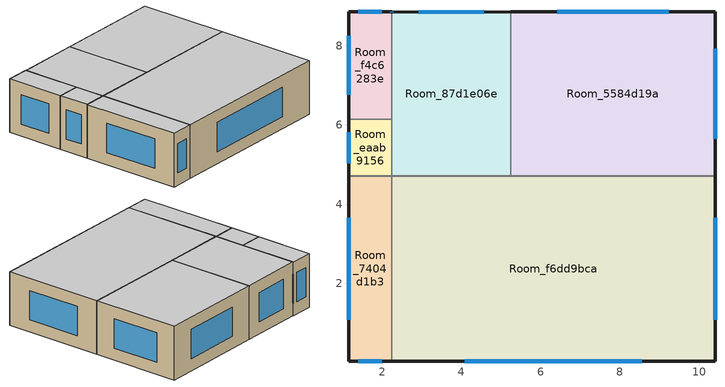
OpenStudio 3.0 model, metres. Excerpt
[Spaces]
Room_f4c6283e
 floor adiabatic (Generic Interior Floor): 2.24,8.86 2.24,6.14 1.15,6.14 1.15,8.86 z0
 wall outside: 2.24,8.84 2.24,8.86 1.15,8.86 1.15,6.14 z0:2.5
 wall to Room_eaab9156: 1.15,6.14 2.24,6.14 z0:2.5
 wall to Room_87d1e06e: 2.24,6.14 2.24,8.84 z0:2.5
 window: 2.24,8.84 2.24,8.85 / 1.99,8.86 1.4,8.86 / 1.15,8.24 1.15,6.76 z0.57:1.93
 ceiling adiabatic (Generic Interior Ceiling): 2.24,6.14 2.24,8.86 1.15,8.86 1.15,6.14 z2.5
Room_5584d19a
 floor adiabatic (Generic Interior Floor): 10.4,8.86 10.4,4.71 5.25,4.71 5.25,8.86 z0
 wall outside: 10.4,4.71 10.4,8.86 5.25,8.86 z0:2.5
 wall to Room_f6dd9bca: 5.25,4.71 10.4,4.71 z0:2.5
 wall to Room_87d1e06e: 5.25,8.86 5.25,4.71 z0:2.5
 window: 10.4,5.65 10.4,7.92 / 9.23,8.86 6.42,8.86 z0.57:1.93
 ceiling adiabatic (Generic Interior Ceiling): 10.4,4.71 10.4,8.86 5.25,8.86 5.25,4.71 z2.5
Room_eaab9156
 floor adiabatic (Generic Interior Floor): 2.24,6.14 2.24,4.71 1.15,4.71 1.15,6.14 z0
 wall outside: 1.15,6.14 1.15,4.71 z0:2.5
 wall to Room_7404d1b3: 1.15,4.71 2.24,4.71 z0:2.5
 wall to Room_87d1e06e: 2.24,4.71 2.24,6.14 z0:2.5
 window: 1.15,5.82 1.15,5.03 z0.57:1.93
 ceiling adiabatic (Generic Interior Ceiling): 2.24,4.71 2.24,6.14 1.15,6.14 1.15,4.71 z2.5
Room_87d1e06e
 floor adiabatic (Generic Interior Floor): 5.25,8.86 5.25,4.71 2.24,4.71 2.24,8.84 z0
 wall outside: 5.25,8.86 2.24,8.84 z0:2.5
 wall to Room_f6dd9bca: 2.24,4.71 5.25,4.71 z0:2.5
 window: 4.57,8.85 2.92,8.84 z0.57:1.93
 ceiling adiabatic (Generic Interior Ceiling): 5.25,4.71 5.25,8.86 2.24,8.84 2.24,4.71 z2.5
Room_f6dd9bca
 floor adiabatic (Generic Interior Floor): 10.4,4.71 10.4,0.03 2.24,0.03 2.24,4.71 z0
 wall outside: 2.24,0.03 10.4,0.03 10.4,4.71 z0:2.5
 wall to Room_7404d1b3: 2.24,4.71 2.24,0.03 z0:2.5
 window: 4.09,0.03 8.55,0.03 / 10.4,1.09 10.4,3.65 z0.57:1.93
 ceiling adiabatic (Generic Interior Ceiling): 10.4,0.03 10.4,4.71 2.24,4.71 2.24,0.03 z2.5
Room_7404d1b3
 floor adiabatic (Generic Interior Floor): 2.24,4.71 2.24,0.03 1.15,0.03 1.15,4.71 z0
 wall outside: 1.15,4.71 1.15,0.03 2.24,0.03 z0:2.5
 window: 1.4,0.03 1.99,0.03 / 1.15,3.65 1.15,1.09 z0.57:1.93
 ceiling adiabatic (Generic Interior Ceiling): 2.24,0.03 2.24,4.71 1.15,4.71 1.15,0.03 z2.5
[Building]
Building 1: North Axis {deg}=-0; Default Construction Set=Default Generic Construction Set; Standards Building Type=MediumOffice
[Site]
Site 1: Terrain=City
[SizingPeriod:DesignDay] Barometric Pressure {Pa}=101253; Sky Clearness=0; Snow Indicator=0; Day of Month=21; Daylight Saving Time Indicator=0; Dry-Bulb Temperature Range Modifier Type=DefaultMultipliers
Name | Maximum Dry-Bulb Temperature {C} | Daily Dry-Bulb Temperature Range {deltaC} | Humidity Indicating Conditions at Maximum Dry-Bulb | Wind Speed {m/s} | Wind Direction {deg} | Month | Day Type | Humidity Indicating Type | Solar Model Indicator | ASHRAE Taub | ASHRAE Taud
Boston Logan IntL Arpt Ann Htg 99.6% Condns DB | -13.6 | 0 | -13.6 | 7.2 | 320 | 1 | WinterDesignDay | Wetbulb | ASHRAEClearSky
Boston Logan IntL Arpt Ann Hum_n 99.6% Condns DP=>MCDB | -12 | 0 | -24.4 | 7.2 | 320 | 1 | WinterDesignDay | Dewpoint | ASHRAEClearSky
Boston Logan IntL Arpt Ann Htg Wind 99.6% Condns WS=>MCDB | 2.1 | 0 | 2.1 | 14.1 | 320 | 1 | WinterDesignDay | Wetbulb | ASHRAEClearSky
Boston Logan IntL Arpt Ann Clg .4% Condns DB=>MWB | 32.7 | 8.4 | 22.9 | 6.3 | 270 | 7 | SummerDesignDay | Wetbulb | ASHRAETau | 0.488 | 1.95
[Material]
Name | Roughness | Thickness {m} | Conductivity {W/m-K} | Density {kg/m3} | Specific Heat {J/kg-K} | Thermal Absorptance | Solar Absorptance | Visible Absorptance
Generic Roof Membrane | MediumRough | 0.01 | 0.16 | 1120 | 1460 | 0.9 | 0.65 | 0.65
Generic Acoustic Tile | MediumSmooth | 0.02 | 0.06 | 368 | 590 | 0.9 | 0.2 | 0.2
Generic 25mm Wood | MediumSmooth | 0.0254 | 0.15 | 608 | 1630 | 0.9 | 0.5 | 0.5
Generic HW Concrete | MediumRough | 0.2 | 1.95 | 2240 | 900 | 0.9 | 0.8 | 0.8
Generic Gypsum Board | MediumSmooth | 0.0127 | 0.16 | 800 | 1090 | 0.9 | 0.5 | 0.5
Generic Wall Air Gap | Smooth | 0.1 | 0.667 | 1.28 | 1000 | 0.9 | 0.7 | 0.7
Generic Ceiling Air Gap | Smooth | 0.1 | 0.556 | 1.28 | 1000 | 0.9 | 0.7 | 0.7
Generic Brick | MediumRough | 0.1 | 0.9 | 1920 | 790 | 0.9 | 0.65 | 0.65
Generic 50mm Insulation; Generic 25mm Insulation | MediumRough | 0.05 | 0.03 | 43 | 1210 | 0.9 | 0.7 | 0.7
Generic Painted Metal | Smooth | 0.0015 | 45 | 7690 | 410 | 0.9 | 0.5 | 0.5
Generic LW Concrete | MediumRough | 0.1 | 0.53 | 1280 | 840 | 0.9 | 0.8 | 0.8
Material 1 | Smooth | 0.1 | 0.1 | 0.1 | 100 |  | 0.65 | 0.65
[WindowMaterial:Gas]
Generic Window Air Gap: Gas Type=Air; Thickness {m}=0.0127
[WindowMaterial:Glazing] Optical Data Type=SpectralAverage; Thickness {m}=0.006; Infrared Transmittance at Normal Incidence=0; Front Side Infrared Hemispherical Emissivity=0.84; Conductivity {W/m-K}=1; Dirt Correction Factor for Solar and Visible Transmittance=1; Solar Diffusing=No
Name | Solar Transmittance at Normal Incidence | Front Side Solar Reflectance at Normal Incidence | Back Side Solar Reflectance at Normal Incidence | Visible Transmittance at Normal Incidence | Front Side Visible Reflectance at Normal Incidence | Back Side Visible Reflectance at Normal Incidence | Back Side Infrared Hemispherical Emissivity
Generic Low-e Glass | 0.45 | 0.36 | 0.36 | 0.71 | 0.21 | 0.21 | 0.047
Generic Clear Glass | 0.77 | 0.07 | 0.07 | 0.88 | 0.08 | 0.08 | 0.84
[Construction]
Generic Interior Door: Generic 25mm Wood
Generic Single Pane: Generic Clear Glass
Generic Shade: Material 1
Generic Interior Ceiling: Generic LW Concrete, Generic Ceiling Air Gap, Generic Acoustic Tile
Generic Interior Wall: Generic Gypsum Board, Generic Wall Air Gap, Generic Gypsum Board
Generic Exposed Floor: Generic Painted Metal, Generic Ceiling Air Gap, Generic 50mm Insulation, Generic LW Concrete
Generic Interior Floor: Generic Acoustic Tile, Generic Ceiling Air Gap, Generic LW Concrete
Generic Ground Slab: Generic 50mm Insulation, Generic HW Concrete
Generic Roof: Generic Roof Membrane, Generic 50mm Insulation, Generic LW Concrete, Generic Ceiling Air Gap, Generic Acoustic Tile
Generic Exterior Wall: Generic Brick, Generic LW Concrete, Generic 50mm Insulation, Generic Wall Air Gap, Generic Gypsum Board
Generic Underground Wall: Generic 50mm Insulation, Generic HW Concrete, Generic Wall Air Gap, Generic Gypsum Board
Generic Underground Roof: Generic 50mm Insulation, Generic HW Concrete, Generic Ceiling Air Gap, Generic Acoustic Tile
Generic Double Pane: Generic Low-e Glass, Generic Window Air Gap, Generic Clear Glass
Generic Exterior Door: Generic Painted Metal, Generic 25mm Insulation, Generic Painted Metal
[Construction:AirBoundary]
Generic Air Boundary: GroupedZones, GroupedZones, None, 0
[DefaultConstructionSet]
Default Generic Construction Set: Default Exterior Surface Constructions=Default Surface Constructions 2; Default Interior Surface Constructions=Default Surface Constructions 1; Default Ground Contact Surface Constructions=Default Surface Constructions 3; Default Exterior SubSurface Constructions=Default Sub Surface Constructions 2; Default Interior SubSurface Constructions=Default Sub Surface Constructions 1; Interior Partition Construction=Generic Air Boundary; Space Shading Construction=Generic Shade; Adiabatic Surface Construction=Generic Interior Wall
[DefaultSurfaceConstructions]
Name | Floor Construction | Wall Construction | Roof Ceiling Construction
Default Surface Constructions 1 | Generic Interior Floor | Generic Interior Wall | Generic Interior Ceiling
Default Surface Constructions 2 | Generic Exposed Floor | Generic Exterior Wall | Generic Roof
Default Surface Constructions 3 | Generic Ground Slab | Generic Underground Wall | Generic Underground Roof
[DefaultSubSurfaceConstructions]
Name | Fixed Window Construction | Operable Window Construction | Door Construction | Glass Door Construction | Overhead Door Construction | Skylight Construction
Default Sub Surface Constructions 1 | Generic Single Pane | Generic Single Pane | Generic Interior Door | Generic Single Pane
Default Sub Surface Constructions 2 | Generic Double Pane | Generic Double Pane | Generic Exterior Door | Generic Double Pane | Generic Exterior Door | Generic Double Pane
[SpaceType]
Generic Office Program: Design Specification Outdoor Air Object=Generic Office Ventilation
[People:Definition]
Generic Office People: Number of People Calculation Method=People/Area; People per Space Floor Area {person/m2}=0.0565; Fraction Radiant=0.3; Sensible Heat Fraction=Autocalculate
[People]
Generic Office People: People Definition=Generic Office People; Space or SpaceType=Generic Office Program; Number of People Schedule=Generic Office Occupancy; Activity Level Schedule=Seated Adult Activity; Multiplier=1
[Lights:Definition]
Generic Office Lighting: Design Level Calculation Method=Watts/Area; Watts per Space Floor Area {W/m2}=10.55; Fraction Radiant=0.7; Fraction Visible=0.2; Return Air Fraction=0
[Lights]
Generic Office Lighting: Lights Definition=Generic Office Lighting; Space or SpaceType=Generic Office Program; Schedule=Generic Office Lighting; Fraction Replaceable=1
[ElectricEquipment:Definition]
Generic Office Equipment: Design Level Calculation Method=Watts/Area; Watts per Space Floor Area {W/m2}=10.33; Fraction Latent=0; Fraction Radiant=0.5; Fraction Lost=0
[ElectricEquipment]
Generic Office Equipment: Electric Equipment Definition=Generic Office Equipment; Space or SpaceType=Generic Office Program; Schedule=Generic Office Equipment
[SpaceInfiltration:DesignFlowRate]
Generic Office Infiltration: Space or SpaceType=Generic Office Program; Schedule=Generic Office Infiltration; Design Flow Rate Calculation Method=Flow/ExteriorArea; Flow per Exterior Surface Area {m3/s-m2}=0.0002266; Constant Term Coefficient=1; Temperature Term Coefficient=0; Velocity Term Coefficient=0
[DesignSpecification:OutdoorAir]
Generic Office Ventilation: Outdoor Air Flow per Person {m3/s-person}=0.00236; Outdoor Air Flow per Floor Area {m3/s-m2}=0.000305; Outdoor Air Flow Rate {m3/s}=0; Outdoor Air Flow Air Changes per Hour {1/hr}=0
[Space] Space Type=Generic Office Program; Building Story=Story_de17ef35
Name | Thermal Zone
Room_f4c6283e | Room_f4c6283e
Room_5584d19a | Room_5584d19a
Room_eaab9156 | Room_eaab9156
Room_87d1e06e | Room_87d1e06e
Room_f6dd9bca | Room_f6dd9bca
Room_7404d1b3 | Room_7404d1b3
[ThermalZone] Use Ideal Air Loads=No
Name | Thermostat
Room_f4c6283e | Thermostat Setpoint Dual Setpoint 1
Room_5584d19a | Thermostat Setpoint Dual Setpoint 2
Room_eaab9156 | Thermostat Setpoint Dual Setpoint 3
Room_87d1e06e | Thermostat Setpoint Dual Setpoint 4
Room_f6dd9bca | Thermostat Setpoint Dual Setpoint 5
Room_7404d1b3 | Thermostat Setpoint Dual Setpoint 6
[Sizing:Zone] Zone Cooling Design Supply Air Temperature Input Method=SupplyAirTemperature; Zone Cooling Design Supply Air Temperature {C}=14; Zone Cooling Design Supply Air Temperature Difference {deltaC}=11.11; Zone Heating Design Supply Air Temperature Input Method=SupplyAirTemperature; Zone Heating Design Supply Air Temperature {C}=40; Zone Heating Design Supply Air Temperature Difference {deltaC}=11.11; Zone Cooling Design Supply Air Humidity Ratio {kg-H2O/kg-air}=0.0085; Zone Heating Design Supply Air Humidity Ratio {kg-H2O/kg-air}=0.008; Cooling Design Air Flow Method=DesignDay; Heating Design Air Flow Method=DesignDay; Account for Dedicated Outdoor Air System=No; Dedicated Outdoor Air System Control Strategy=NeutralSupplyAir; Dedicated Outdoor Air Low Setpoint Temperature for Design {C}=autosize; Dedicated Outdoor Air High Setpoint Temperature for Design {C}=autosize
Room_f4c6283e; Room_5584d19a; Room_eaab9156; Room_87d1e06e; Room_f6dd9bca; Room_7404d1b3
[Zone equipment]
Room_f4c6283e: Room_f4c6283e Ideal Loads Air System
Room_5584d19a: Room_5584d19a Ideal Loads Air System
Room_eaab9156: Room_eaab9156 Ideal Loads Air System
Room_87d1e06e: Room_87d1e06e Ideal Loads Air System
Room_f6dd9bca: Room_f6dd9bca Ideal Loads Air System
Room_7404d1b3: Room_7404d1b3 Ideal Loads Air System
[BuildingStory]
Story_de17ef35
[ThermostatSetpoint:DualSetpoint] Heating Setpoint Temperature Schedule=Generic Office Heating; Cooling Setpoint Temperature Schedule=Generic Office Cooling
Thermostat Setpoint Dual Setpoint 1; Thermostat Setpoint Dual Setpoint 2; Thermostat Setpoint Dual Setpoint 3; Thermostat Setpoint Dual Setpoint 4; Thermostat Setpoint Dual Setpoint 5; Thermostat Setpoint Dual Setpoint 6
[ZoneHVAC:IdealLoadsAirSystem] Maximum Heating Supply Air Temperature {C}=50; Minimum Cooling Supply Air Temperature {C}=13; Heating Limit=LimitCapacity; Maximum Sensible Heating Capacity {W}=autosize; Cooling Limit=LimitFlowRateAndCapacity; Maximum Cooling Air Flow Rate {m3/s}=autosize; Maximum Total Cooling Capacity {W}=autosize; Demand Controlled Ventilation Type=None; Outdoor Air Economizer Type=DifferentialDryBulb; Sensible Heat Recovery Effectiveness=0; Latent Heat Recovery Effectiveness=0
Room_f4c6283e Ideal Loads Air System; Room_5584d19a Ideal Loads Air System; Room_eaab9156 Ideal Loads Air System; Room_87d1e06e Ideal Loads Air System; Room_f6dd9bca Ideal Loads Air System; Room_7404d1b3 Ideal Loads Air System
[Schedule:Ruleset]
Name | Default Day Schedule | Summer Design Day Schedule | Winter Design Day Schedule | Holiday Schedule
Generic Office Infiltration | Schedule Day 1 | OfficeMedium INFIL_SCH_PNNL_Wkdy_SmrDsn 1 | OfficeMedium INFIL_SCH_PNNL_Sat_WntrDsn 1 | OfficeMedium INFIL_SCH_PNNL_Default 1
Generic Office Heating | Schedule Day 4 | OfficeMedium HTGSETP_SCH_YES_OPTIMUM_Default_SmrDsn 1 | OfficeMedium HTGSETP_SCH_YES_OPTIMUM_WntrDsn 1 | OfficeMedium HTGSETP_SCH_YES_OPTIMUM_Default 1
Generic Office Equipment | Schedule Day 7 | OfficeMedium BLDG_EQUIP_SCH_2013_SmrDsn 1 | OfficeMedium BLDG_EQUIP_SCH_2013_WntrDsn 1 | OfficeMedium BLDG_EQUIP_SCH_2013_Sat 1
Generic Office Cooling | Schedule Day 10 | OfficeMedium CLGSETP_SCH_YES_OPTIMUM_SmrDsn 1 | OfficeMedium CLGSETP_SCH_YES_OPTIMUM_Default_WntrDsn 1 | OfficeMedium CLGSETP_SCH_YES_OPTIMUM_Default 1
Seated Adult Activity | Schedule Day 13
Generic Office Lighting | Schedule Day 14 | OfficeMedium BLDG_LIGHT_SCH_2013_SmrDsn 1 | OfficeMedium BLDG_LIGHT_SCH_2013_WntrDsn 1 | OfficeMedium BLDG_LIGHT_SCH_2013_Sat 1
Generic Office Occupancy | Schedule Day 17 | OfficeMedium BLDG_OCC_SCH_SmrDsn 1 | OfficeMedium BLDG_OCC_SCH_WntrDsn 1 | OfficeMedium BLDG_OCC_SCH_Default 1
[Schedule:Day]
Schedule Day 1; OfficeMedium INFIL_SCH_PNNL_Default 1; OfficeMedium BLDG_EQUIP_SCH_2013_SmrDsn 1; OfficeMedium BLDG_LIGHT_SCH_2013_SmrDsn 1: 24, 0, 1
OfficeMedium INFIL_SCH_PNNL_Wkdy_SmrDsn 1; Schedule Day 2: 6, 0, 1, 22, 0, 0.25, 24, 0, 1
OfficeMedium INFIL_SCH_PNNL_Sat_WntrDsn 1; Schedule Day 3: 6, 0, 1, 18, 0, 0.25, 24, 0, 1
Schedule Day 4; OfficeMedium HTGSETP_SCH_YES_OPTIMUM_Default 1; OfficeMedium HTGSETP_SCH_YES_OPTIMUM_Default_SmrDsn 1: 24, 0, 15.6
OfficeMedium HTGSETP_SCH_YES_OPTIMUM_WntrDsn 1: 5, 0, 15.6, 6, 0, 17.6, 7, 0, 19.6, 22, 0, 21, 24, 0, 15.6
Schedule Day 5: 5, 0, 15.6, 6, 0, 17.8, 7, 0, 20, 22, 0, 21, 24, 0, 15.6
Schedule Day 6: 5, 0, 15.6, 6, 0, 17.8, 7, 0, 20, 17, 0, 21, 24, 0, 15.6
Schedule Day 7: 6, 0, 0.230755, 18, 0, 0.288107, 24, 0, 0.230755
OfficeMedium BLDG_EQUIP_SCH_2013_Sat 1; Schedule Day 9: 6, 0, 0.230755, 8, 0, 0.381235, 12, 0, 0.476543, 17, 0, 0.33358, 19, 0, 0.285926, 24, 0, 0.230755
OfficeMedium BLDG_EQUIP_SCH_2013_WntrDsn 1; OfficeMedium BLDG_LIGHT_SCH_2013_WntrDsn 1; OfficeMedium BLDG_OCC_SCH_WntrDsn 1: 24, 0, 0
Schedule Day 8: 6, 0, 0.307674, 8, 0, 0.381235, 12, 0, 0.857778, 13, 0, 0.76247, 17, 0, 0.857778, 18, 0, 0.476543, 24, 0, 0.381235
Schedule Day 10; OfficeMedium CLGSETP_SCH_YES_OPTIMUM_Default 1; OfficeMedium CLGSETP_SCH_YES_OPTIMUM_Default_WntrDsn 1: 24, 0, 26.7
OfficeMedium CLGSETP_SCH_YES_OPTIMUM_SmrDsn 1: 5, 0, 26.7, 6, 0, 25.7, 7, 0, 25, 22, 0, 24, 24, 0, 26.7
Schedule Day 11: 5, 0, 26.7, 6, 0, 25.6, 7, 0, 25, 22, 0, 24, 24, 0, 26.7
Schedule Day 12: 5, 0, 26.7, 6, 0, 25.7, 7, 0, 25, 17, 0, 24, 24, 0, 26.7
Schedule Day 13: 24, 0, 120
Schedule Day 14: 6, 0, 0.05, 18, 0, 0.0431163, 24, 0, 0.05
OfficeMedium BLDG_LIGHT_SCH_2013_Sat 1; Schedule Day 16: 6, 0, 0.05, 8, 0, 0.0862326, 12, 0, 0.258698, 17, 0, 0.129349, 19, 0, 0.0431163, 24, 0, 0.05
Schedule Day 15: 5, 0, 0.05, 6, 0, 0.1, 7, 0, 0.0862326, 8, 0, 0.258698, 17, 0, 0.776093, 18, 0, 0.431163, 20, 0, 0.258698, 22, 0, 0.172465, 23, 0, 0.0862326, 24, 0, 0.0431163
Schedule Day 17; OfficeMedium BLDG_OCC_SCH_Default 1: 6, 0, 0, 18, 0, 0.05, 24, 0, 0
OfficeMedium BLDG_OCC_SCH_SmrDsn 1: 6, 0, 0, 22, 0, 1, 24, 0, 0.05
Schedule Day 18: 6, 0, 0, 7, 0, 0.1, 8, 0, 0.2, 12, 0, 0.95, 13, 0, 0.5, 17, 0, 0.95, 18, 0, 0.3, 22, 0, 0.1, 24, 0, 0.05
Schedule Day 19: 6, 0, 0, 8, 0, 0.1, 12, 0, 0.3, 17, 0, 0.1, 19, 0, 0.05, 24, 0, 0
[Schedule:Rule] Apply Sunday=No; Date Specification Type=DateRange; Start Month=1; Start Day=1; End Month=12; End Day=31
Name | Schedule Ruleset | Rule Order | Day Schedule | Apply Monday | Apply Tuesday | Apply Wednesday | Apply Thursday | Apply Friday | Apply Saturday
Schedule Rule 1 | Generic Office Infiltration | 0 | Schedule Day 2 | Yes | Yes | Yes | Yes | Yes | No
Schedule Rule 2 | Generic Office Infiltration | 1 | Schedule Day 3 | No | No | No | No | No | Yes
Schedule Rule 3 | Generic Office Heating | 0 | Schedule Day 5 | Yes | Yes | Yes | Yes | Yes | No
Schedule Rule 4 | Generic Office Heating | 1 | Schedule Day 6 | No | No | No | No | No | Yes
Schedule Rule 5 | Generic Office Equipment | 0 | Schedule Day 8 | Yes | Yes | Yes | Yes | Yes | No
Schedule Rule 6 | Generic Office Equipment | 1 | Schedule Day 9 | No | No | No | No | No | Yes
Schedule Rule 7 | Generic Office Cooling | 0 | Schedule Day 11 | Yes | Yes | Yes | Yes | Yes | No
Schedule Rule 8 | Generic Office Cooling | 1 | Schedule Day 12 | No | No | No | No | No | Yes
Schedule Rule 9 | Generic Office Lighting | 0 | Schedule Day 15 | Yes | Yes | Yes | Yes | Yes | No
Schedule Rule 10 | Generic Office Lighting | 1 | Schedule Day 16 | No | No | No | No | No | Yes
Schedule Rule 11 | Generic Office Occupancy | 0 | Schedule Day 18 | Yes | Yes | Yes | Yes | Yes | No
Schedule Rule 12 | Generic Office Occupancy | 1 | Schedule Day 19 | No | No | No | No | No | Yes
